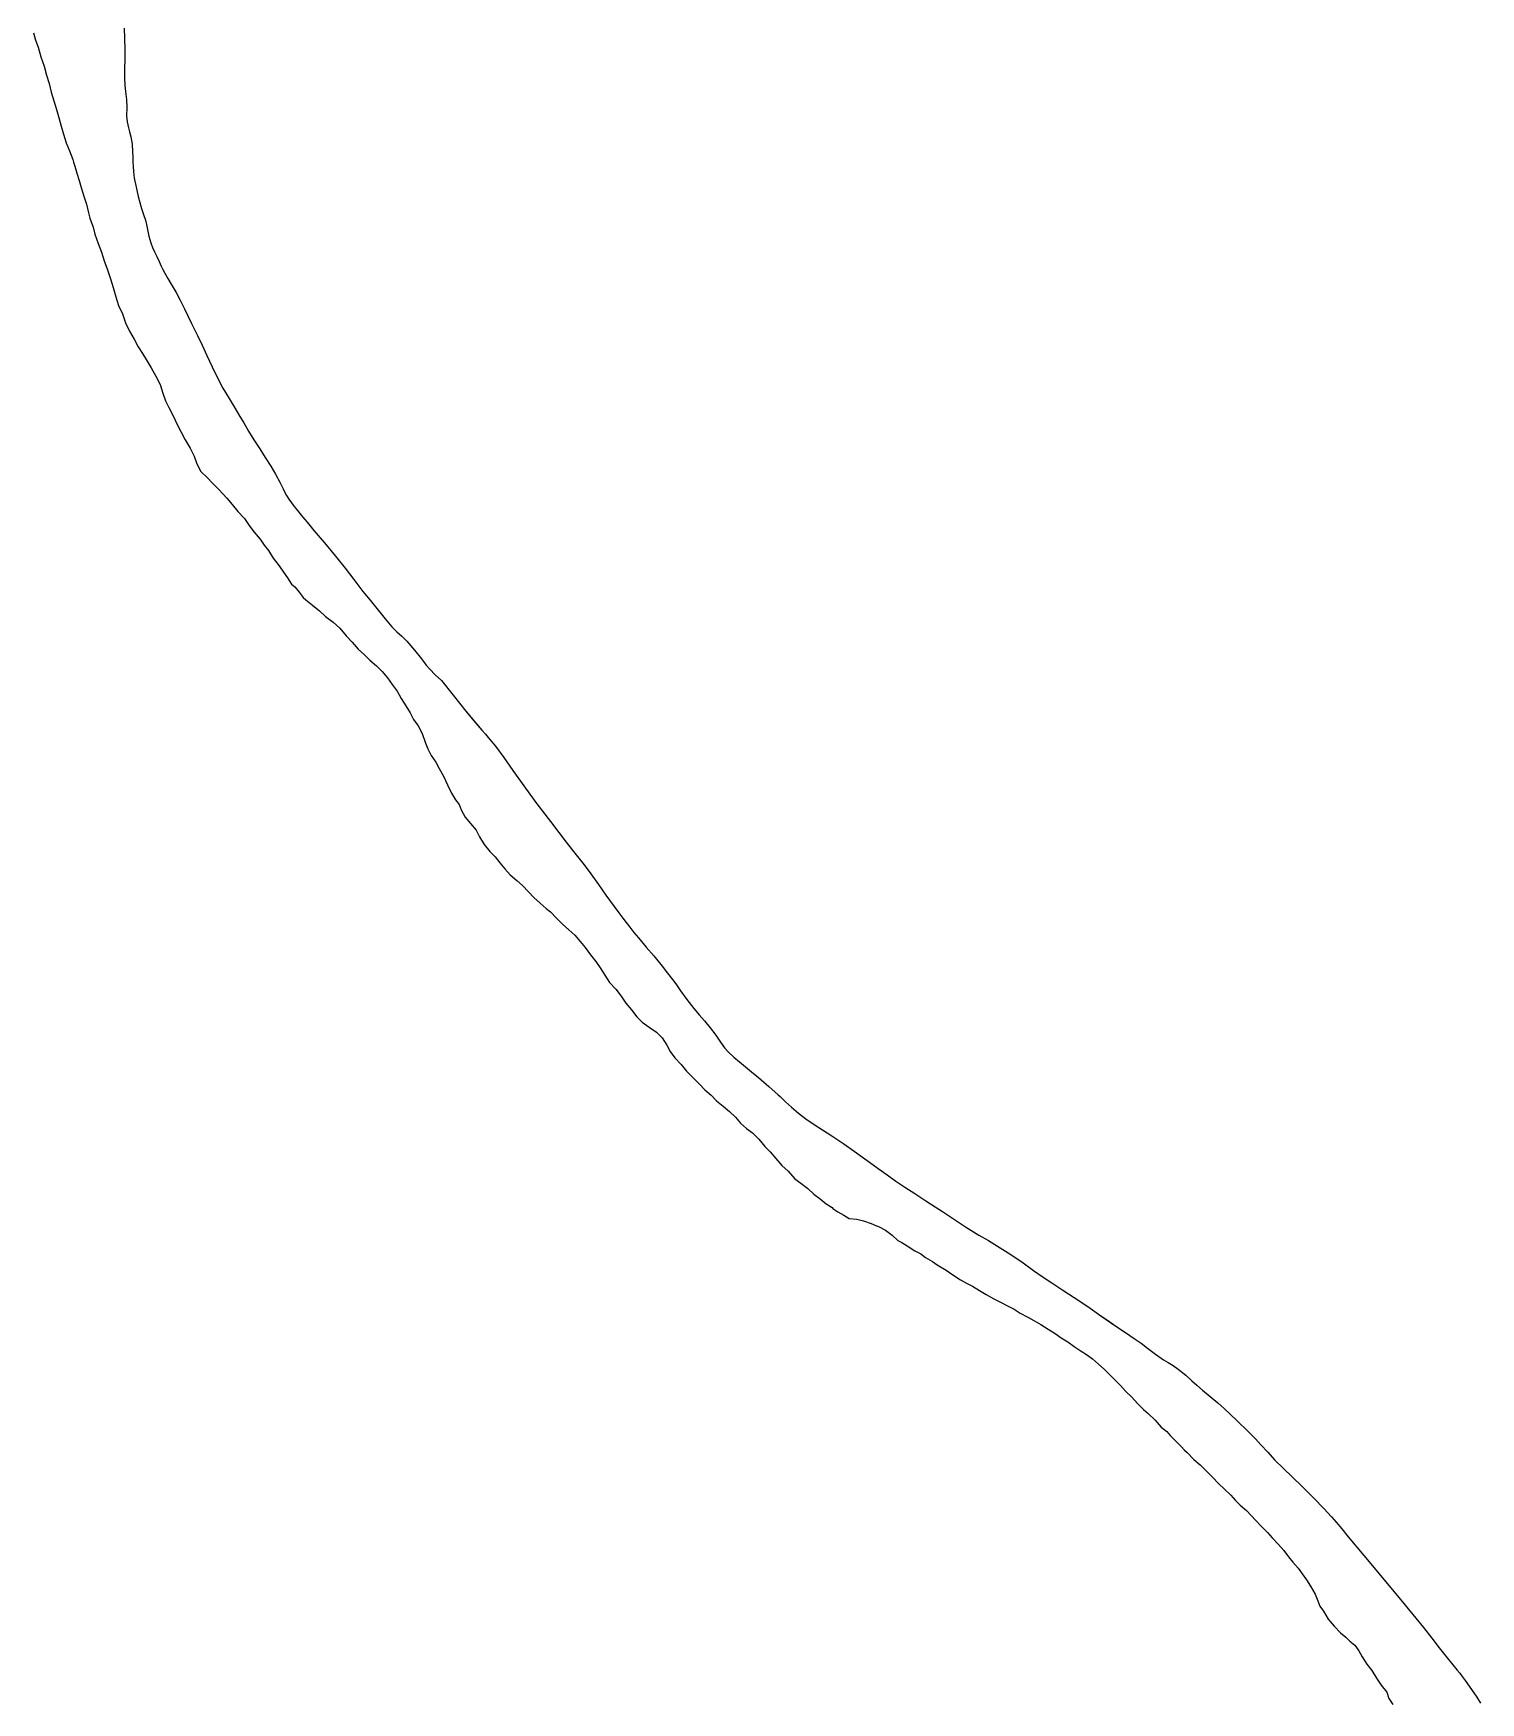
# Model space of a CAD drawing. Header units: inches. Extents: x 11258954 to 11313122, y 3645444 to 3695200.
# Drawn here: x 11283826 to 11285951, y 3689300 to 3691751 of the extents above; entities that cross this region are included whole.
import ezdxf

# ---------------------------------------------------------------- set-up
doc = ezdxf.new("R2010")
doc.units = ezdxf.units.IN
doc.header["$MEASUREMENT"] = 0
for name, color, linetype in [('SchoolBoardDistrict', 253, 'Continuous'), ('SchoolZone_Elementary', 251, 'Continuous'), ('SchoolZone_High', 63, 'Continuous'), ('SchoolZone_Middle', 154, 'Continuous')]:
    doc.layers.add(name, color=color, linetype=linetype)

msp = doc.modelspace()

# ---------------------------------------------------------------- linework, layer by layer
at = {"layer": 'SchoolBoardDistrict'}
msp.add_lwpolyline([(11283959.125, 3691759.1875), (11283959.625, 3691743.625), (11283960.125, 3691728.875), (11283960.25, 3691713.375), (11283959.875, 3691699.3125), (11283959.625, 3691685.875), (11283960.125, 3691675), (11283961.375, 3691665.8125), (11283962.625, 3691654.5), (11283963.125, 3691643), (11283963, 3691638.75), (11283962.875, 3691634.5625), (11283962.875, 3691630.1875), (11283963.75, 3691621.25), (11283965.5, 3691612.75), (11283967.25, 3691606.8125), (11283969.25, 3691599.3125), (11283970.875, 3691588.625), (11283971.75, 3691577.4375), (11283971.875, 3691570.0625), (11283972, 3691563), (11283972.25, 3691555.4375), (11283972.875, 3691549.1875), (11283973.5, 3691543.375), (11283974.125, 3691539), (11283975, 3691534.1875), (11283976.375, 3691527.8125), (11283977.875, 3691521), (11283980, 3691511.75), (11283982.125, 3691503.1875), (11283984.75, 3691494.25), (11283987.625, 3691485.5), (11283990.5, 3691477.1875), (11283992.25, 3691470.8125), (11283993.625, 3691463.375), (11283995.625, 3691453.5625), (11283998.25, 3691443.625), (11284000.75, 3691436.8125), (11284003.75, 3691430.4375), (11284007.125, 3691423.625), (11284010.625, 3691416.3125), (11284013.75, 3691409.4375), (11284015.875, 3691404.625), (11284018.75, 3691399.1875), (11284023.5, 3691391.5), (11284028.5, 3691383.25), (11284035.5, 3691370.875), (11284041.5, 3691359.375), (11284047.625, 3691346.875), (11284053.125, 3691335.75), (11284058.375, 3691325.25), (11284062.125, 3691317.6875), (11284067, 3691307.625), (11284073.625, 3691293.5625), (11284080.625, 3691278.5), (11284088.375, 3691261.8125), (11284095.75, 3691246.4375), (11284104.25, 3691230.5), (11284113.375, 3691214.9375), (11284122.25, 3691200.25), (11284129.125, 3691188.875), (11284134.75, 3691179.375), (11284142, 3691167.125), (11284149.875, 3691154.3125), (11284158.375, 3691141.125), (11284166.375, 3691128.6875), (11284174.5, 3691115.6875), (11284181.25, 3691104), (11284187.625, 3691092.5), (11284192.5, 3691082.6875), (11284194.75, 3691078.125), (11284197.625, 3691072.8125), (11284200.875, 3691067.5), (11284204.875, 3691061.8125), (11284209.125, 3691056.5), (11284213.875, 3691050.75), (11284219.375, 3691043.875), (11284224.5, 3691037.5625), (11284227.8975, 3691033.286), (11284238, 3691021.25), (11284253.375, 3691003.125), (11284269.625, 3690983.5625), (11284283.625, 3690965.75), (11284296.25, 3690949.1875), (11284309.875, 3690931.75), (11284320.375, 3690918.9375), (11284330.375, 3690906.8125), (11284338.625, 3690896.375), (11284342.5, 3690891.3125), (11284347.25, 3690885.5625), (11284352.375, 3690879.75), (11284359.625, 3690872.5625), (11284366.75, 3690865.875), (11284374.25, 3690858.5625), (11284385.5, 3690845.6875), (11284395.625, 3690832.875), (11284402.625, 3690823.375), (11284407.875, 3690817.375), (11284416, 3690809.5), (11284425.375, 3690800.75), (11284442.125, 3690779.625), (11284461.125, 3690756.0625), (11284472.875, 3690741.9375), (11284484.625, 3690727.8125), (11284489.625, 3690722), (11284493.75, 3690717.125), (11284496.375, 3690714.375), (11284504.5, 3690704.75), (11284516.75, 3690687.8125), (11284530, 3690669), (11284548.5, 3690642.8125), (11284565.375, 3690619.6875), (11284585, 3690593.8125), (11284597.25, 3690577.8125), (11284608.25, 3690563.625), (11284617, 3690552.4375), (11284624.875, 3690542.5625), (11284634.5, 3690530.125), (11284644.375, 3690517.0625), (11284655.75, 3690501.25), (11284666.5, 3690485.875), (11284678.75, 3690468.875), (11284685.375, 3690459.9375), (11284691.375, 3690452), (11284696.375, 3690445.4375), (11284701.5, 3690438.9375), (11284707.75, 3690431.0625), (11284714.375, 3690423.0625), (11284725.75, 3690409.5625), (11284736.75, 3690396.5625), (11284749.125, 3690381.4375), (11284757.25, 3690371.1875), (11284764.375, 3690362.0625), (11284769.375, 3690355.25), (11284776.25, 3690345.4375), (11284785.625, 3690332.3125), (11284795.75, 3690319.25), (11284803.5, 3690310.125), (11284811.125, 3690301.375), (11284819.5, 3690291.0625), (11284827.875, 3690279.875), (11284835, 3690269.8125), (11284840.75, 3690261.6875), (11284846.625, 3690255.25), (11284854.375, 3690248), (11284862.75, 3690240.875), (11284871.75, 3690233.5625), (11284880.5, 3690226.4375), (11284890.5, 3690218.125), (11284906, 3690204.5625), (11284919.5, 3690192.4375), (11284922.2485, 3690189.861), (11284930.5, 3690182.125), (11284938.875, 3690174.5), (11284949.25, 3690165.75), (11284960.125, 3690157.3125), (11284972.25, 3690148.9375), (11284984.5, 3690141.125), (11284998.5, 3690132.125), (11285016, 3690120.25), (11285031.25, 3690109.625), (11285043.25, 3690100.9375), (11285053.5, 3690093.4375), (11285066.375, 3690084.125), (11285079.5, 3690074.75), (11285092.375, 3690065.6875), (11285105.25, 3690057.0625), (11285120, 3690047.3125), (11285136.125, 3690037), (11285150.25, 3690027.9375), (11285161, 3690020.9375), (11285175.625, 3690011.25), (11285194.625, 3689998.8125), (11285214.25, 3689986.5625), (11285228.125, 3689978.3125), (11285241.625, 3689970.25), (11285257, 3689960.5625), (11285277.125, 3689947), (11285294.5, 3689934.6875), (11285308.625, 3689924.75), (11285321.5, 3689916.125), (11285337.5, 3689905.75), (11285354, 3689895), (11285374.125, 3689881.375), (11285393.375, 3689867.9375), (11285404.375, 3689860.375), (11285415.375, 3689852.8125), (11285429.625, 3689843.3125), (11285442.25, 3689834.8125), (11285452.375, 3689827.5625), (11285461.875, 3689820.25), (11285473.5, 3689811.5), (11285485.375, 3689803.375), (11285492.25, 3689799.125), (11285499.25, 3689794.8125), (11285507, 3689789.375), (11285517.875, 3689780.625), (11285527, 3689772.5), (11285534, 3689766.1875), (11285542.625, 3689758.8125), (11285553.75, 3689749.5625), (11285565, 3689740), (11285574.125, 3689731.75), (11285583, 3689723.5), (11285592.75, 3689714), (11285599.474, 3689707.589), (11285603.5, 3689703.75), (11285613, 3689694.5625), (11285620.375, 3689687.1875), (11285628.375, 3689678.5), (11285638.25, 3689667.5625), (11285648.5, 3689656.4375), (11285661.375, 3689643.5), (11285674.375, 3689631.3125), (11285689.125, 3689617.0625), (11285706.125, 3689600), (11285720.75, 3689584.8125), (11285731.875, 3689572.8125), (11285738.625, 3689565), (11285747, 3689554.8125), (11285756.25, 3689543.4375), (11285779.5, 3689516.125), (11285804.625, 3689486.1875), (11285833.5, 3689451.0625), (11285851.375, 3689429.0625), (11285866.875, 3689410), (11285879.25, 3689394.3125), (11285890.25, 3689380.3125), (11285903.625, 3689363.375), (11285916.625, 3689347.3125), (11285920.25, 3689342.875), (11285924, 3689338.1875), (11285928.25, 3689332.5), (11285937.5, 3689319.25), (11285945.125, 3689307.75), (11285950.875, 3689299.125)], dxfattribs=at)
at = {"layer": 'SchoolZone_Elementary'}
msp.add_polyline3d([(11283826, 3691752.25, 0), (11283829, 3691741.5, 0), (11283833, 3691731, 0), (11283837, 3691716.75, 0), (11283842, 3691703.25, 0), (11283845, 3691690.25, 0), (11283849, 3691677.75, 0), (11283852, 3691665.25, 0), (11283856, 3691652.5, 0), (11283860, 3691639.5, 0), (11283864, 3691626, 0), (11283867, 3691615, 0), (11283870, 3691603.5, 0), (11283874, 3691590.5, 0), (11283879, 3691579, 0), (11283884, 3691566, 0), (11283885.125, 3691562.375, 0), (11283887, 3691556.25, 0), (11283890, 3691546.25, 0), (11283893, 3691535.25, 0), (11283896, 3691525.25, 0), (11283900, 3691512.5, 0), (11283904, 3691500.75, 0), (11283907, 3691488, 0), (11283909, 3691480, 0), (11283914, 3691467, 0), (11283916, 3691456.25, 0), (11283921, 3691442.75, 0), (11283926, 3691430, 0), (11283930, 3691417.5, 0), (11283935, 3691404, 0), (11283939, 3691391, 0), (11283943, 3691378.25, 0), (11283947, 3691364.25, 0), (11283951, 3691351.5, 0), (11283957, 3691339.5, 0), (11283961, 3691326.5, 0), (11283967, 3691314.25, 0), (11283974, 3691302.25, 0), (11283980, 3691291.25, 0), (11283986, 3691281, 0), (11283993, 3691270, 0), (11283999, 3691260.25, 0), (11284006, 3691248, 0), (11284012, 3691235.75, 0), (11284016, 3691222.75, 0), (11284020, 3691211.75, 0), (11284025, 3691201.75, 0), (11284031, 3691189.75, 0), (11284037, 3691177, 0), (11284043, 3691165.75, 0), (11284049, 3691154.25, 0), (11284056, 3691142, 0), (11284062, 3691130.25, 0), (11284066, 3691119, 0), (11284072, 3691108, 0), (11284081, 3691099, 0), (11284089, 3691091, 0), (11284098, 3691082, 0), (11284104, 3691075, 0), (11284110, 3691069, 0), (11284118, 3691059.25, 0), (11284126, 3691049, 0), (11284136, 3691039, 0), (11284144, 3691027, 0), (11284150, 3691019, 0), (11284159, 3691008.5, 0), (11284165, 3690999.75, 0), (11284171, 3690991.75, 0), (11284178, 3690980.5, 0), (11284187, 3690969.25, 0), (11284193, 3690960.25, 0), (11284199, 3690951.75, 0), (11284205, 3690942.25, 0), (11284210, 3690938.75, 0), (11284216, 3690930.75, 0), (11284222, 3690922.75, 0), (11284226, 3690919.5, 0), (11284236, 3690911.5, 0), (11284246, 3690903.25, 0), (11284255, 3690895, 0), (11284266, 3690886.75, 0), (11284276, 3690878, 0), (11284285, 3690866.5, 0), (11284294, 3690857.25, 0), (11284303, 3690847, 0), (11284312, 3690838.5, 0), (11284320, 3690831, 0), (11284330, 3690822.75, 0), (11284338, 3690814, 0), (11284346, 3690804.75, 0), (11284353, 3690795, 0), (11284360, 3690785.25, 0), (11284366, 3690774.75, 0), (11284373, 3690763.75, 0), (11284379, 3690753.5, 0), (11284384, 3690743.5, 0), (11284391, 3690734.25, 0), (11284397, 3690723, 0), (11284401, 3690710.5, 0), (11284405, 3690700.75, 0), (11284410, 3690690.75, 0), (11284417, 3690681.25, 0), (11284422, 3690671.75, 0), (11284428, 3690660.5, 0), (11284434, 3690647.5, 0), (11284440, 3690635.5, 0), (11284446, 3690625.5, 0), (11284451, 3690618.75, 0), (11284454, 3690611, 0), (11284460, 3690600.25, 0), (11284468, 3690590.75, 0), (11284476, 3690581.25, 0), (11284481, 3690571.25, 0), (11284488, 3690560, 0), (11284496, 3690550, 0), (11284504, 3690542, 0), (11284511, 3690533.25, 0), (11284518, 3690524.5, 0), (11284526, 3690515.5, 0), (11284536, 3690507.25, 0), (11284544, 3690500, 0), (11284553, 3690490.75, 0), (11284561, 3690482.25, 0), (11284570, 3690474, 0), (11284579, 3690466, 0), (11284585, 3690461, 0), (11284594, 3690451.75, 0), (11284603, 3690443.25, 0), (11284612, 3690435, 0), (11284621, 3690426.75, 0), (11284629, 3690417.75, 0), (11284636, 3690408.75, 0), (11284644, 3690398, 0), (11284652, 3690388.25, 0), (11284658, 3690379, 0), (11284665, 3690368.25, 0), (11284672, 3690357.5, 0), (11284681, 3690347.5, 0), (11284689, 3690337.25, 0), (11284696, 3690327.25, 0), (11284704, 3690317.25, 0), (11284712, 3690307, 0), (11284720, 3690299, 0), (11284730, 3690291.75, 0), (11284741, 3690284.5, 0), (11284749, 3690276.25, 0), (11284756, 3690265.25, 0), (11284761, 3690256, 0), (11284768, 3690247, 0), (11284777, 3690237, 0), (11284785, 3690227.25, 0), (11284794, 3690217.75, 0), (11284804, 3690208, 0), (11284812, 3690200, 0), (11284821, 3690192, 0), (11284829, 3690183.75, 0), (11284839, 3690176, 0), (11284848, 3690167.75, 0), (11284857, 3690159.5, 0), (11284864, 3690151, 0), (11284873, 3690143.25, 0), (11284882, 3690136.5, 0), (11284891, 3690127.25, 0), (11284900, 3690116.75, 0), (11284908, 3690108.75, 0), (11284916, 3690099, 0), (11284925, 3690088.5, 0), (11284934, 3690080.25, 0), (11284944, 3690069.25, 0), (11284953, 3690062.5, 0), (11284963, 3690055, 0), (11284972, 3690046.75, 0), (11284981, 3690039.5, 0), (11284990, 3690032.5, 0), (11284999, 3690026.75, 0), (11285000, 3690025.75, 0), (11285007, 3690020.75, 0), (11285016, 3690015.5, 0), (11285024, 3690011, 0), (11285035, 3690009.75, 0), (11285045, 3690007.25, 0), (11285056, 3690003.25, 0), (11285064, 3690000, 0), (11285067, 3689999, 0), (11285077, 3689993.75, 0), (11285087, 3689986.5, 0), (11285095, 3689978.5, 0), (11285101, 3689975.5, 0), (11285109, 3689970.5, 0), (11285120, 3689963.5, 0), (11285129, 3689959, 0), (11285136, 3689953.5, 0), (11285146, 3689947.75, 0), (11285153, 3689942.75, 0), (11285166, 3689934.75, 0), (11285176, 3689928.25, 0), (11285187, 3689920.75, 0), (11285196, 3689916, 0), (11285205, 3689911.25, 0), (11285215, 3689905.25, 0), (11285225, 3689899.25, 0), (11285236, 3689892.75, 0), (11285246, 3689888, 0), (11285256, 3689882.75, 0), (11285266, 3689877.5, 0), (11285275, 3689871.75, 0), (11285286, 3689866, 0), (11285295, 3689861, 0), (11285305, 3689855.25, 0), (11285316, 3689848.5, 0), (11285326, 3689841.75, 0), (11285335, 3689835.75, 0), (11285345, 3689829.5, 0), (11285354, 3689823, 0), (11285363, 3689817, 0), (11285372, 3689811.25, 0), (11285381, 3689804.75, 0), (11285390, 3689797, 0), (11285398, 3689789.75, 0), (11285406, 3689781.5, 0), (11285414, 3689773.75, 0), (11285422, 3689765.5, 0), (11285430, 3689756.75, 0), (11285439, 3689748.25, 0), (11285447, 3689739, 0), (11285456, 3689730.25, 0), (11285463, 3689724.25, 0), (11285473, 3689714.5, 0), (11285482, 3689704.5, 0), (11285490, 3689698, 0), (11285495, 3689692, 0), (11285511, 3689675.75, 0), (11285516, 3689670.5, 0), (11285520, 3689667, 0), (11285530, 3689656.75, 0), (11285539, 3689649, 0), (11285548, 3689640, 0), (11285557, 3689631, 0), (11285566, 3689621.75, 0), (11285575, 3689613.25, 0), (11285584, 3689604.25, 0), (11285591, 3689596.75, 0), (11285598, 3689589.75, 0), (11285607, 3689582, 0), (11285614, 3689574.5, 0), (11285621, 3689567.5, 0), (11285628, 3689559.5, 0), (11285638, 3689549.75, 0), (11285645, 3689541.75, 0), (11285654, 3689532, 0), (11285662, 3689523.25, 0), (11285669, 3689514, 0), (11285675, 3689506, 0), (11285683, 3689497.25, 0), (11285689, 3689489, 0), (11285695, 3689480.25, 0), (11285701, 3689471, 0), (11285708, 3689459.25, 0), (11285712, 3689449.5, 0), (11285715, 3689441.5, 0), (11285720, 3689434.25, 0), (11285727, 3689422.5, 0), (11285736, 3689412.25, 0), (11285745, 3689402.25, 0), (11285753, 3689395.75, 0), (11285759, 3689390, 0), (11285766, 3689384.25, 0), (11285772, 3689375.75, 0), (11285777, 3689367.25, 0), (11285784, 3689356.5, 0), (11285791, 3689347, 0), (11285798, 3689335.75, 0), (11285805, 3689325.5, 0), (11285813, 3689315, 0), (11285816, 3689306, 0), (11285822, 3689297.25, 0)], dxfattribs=at)
at = {"layer": 'SchoolZone_High'}
msp.add_polyline3d([(11283959.125, 3691759.1875, 0), (11283959.625, 3691743.625, 0), (11283960.125, 3691728.875, 0), (11283960.25, 3691713.375, 0), (11283959.875, 3691699.3125, 0), (11283959.625, 3691685.875, 0), (11283960.125, 3691675, 0), (11283961.375, 3691665.8125, 0), (11283962.625, 3691654.5, 0), (11283963.125, 3691643, 0), (11283963, 3691638.75, 0), (11283962.875, 3691634.5625, 0), (11283962.875, 3691630.1875, 0), (11283963.75, 3691621.25, 0), (11283965.5, 3691612.75, 0), (11283967.25, 3691606.8125, 0), (11283969.25, 3691599.3125, 0), (11283970.875, 3691588.625, 0), (11283971.75, 3691577.4375, 0), (11283971.875, 3691570.0625, 0), (11283972, 3691563, 0), (11283972.25, 3691555.4375, 0), (11283972.875, 3691549.1875, 0), (11283973.5, 3691543.375, 0), (11283974.125, 3691539, 0), (11283975, 3691534.1875, 0), (11283976.375, 3691527.8125, 0), (11283977.875, 3691521, 0), (11283980, 3691511.75, 0), (11283982.125, 3691503.1875, 0), (11283984.75, 3691494.25, 0), (11283987.625, 3691485.5, 0), (11283990.5, 3691477.1875, 0), (11283992.25, 3691470.8125, 0), (11283993.625, 3691463.375, 0), (11283995.625, 3691453.5625, 0), (11283998.25, 3691443.625, 0), (11284000.75, 3691436.8125, 0), (11284003.75, 3691430.4375, 0), (11284007.125, 3691423.625, 0), (11284010.625, 3691416.3125, 0), (11284013.75, 3691409.4375, 0), (11284015.875, 3691404.625, 0), (11284018.75, 3691399.1875, 0), (11284023.5, 3691391.5, 0), (11284028.5, 3691383.25, 0), (11284035.5, 3691370.875, 0), (11284041.5, 3691359.375, 0), (11284047.625, 3691346.875, 0), (11284053.125, 3691335.75, 0), (11284058.375, 3691325.25, 0), (11284062.125, 3691317.6875, 0), (11284067, 3691307.625, 0), (11284073.625, 3691293.5625, 0), (11284080.625, 3691278.5, 0), (11284088.375, 3691261.8125, 0), (11284095.75, 3691246.4375, 0), (11284104.25, 3691230.5, 0), (11284113.375, 3691214.9375, 0), (11284122.25, 3691200.25, 0), (11284129.125, 3691188.875, 0), (11284134.75, 3691179.375, 0), (11284142, 3691167.125, 0), (11284149.875, 3691154.3125, 0), (11284158.375, 3691141.125, 0), (11284166.375, 3691128.6875, 0), (11284174.5, 3691115.6875, 0), (11284181.25, 3691104, 0), (11284187.625, 3691092.5, 0), (11284192.5, 3691082.6875, 0), (11284194.75, 3691078.125, 0), (11284197.625, 3691072.8125, 0), (11284200.875, 3691067.5, 0), (11284204.875, 3691061.8125, 0), (11284209.125, 3691056.5, 0), (11284213.875, 3691050.75, 0), (11284219.375, 3691043.875, 0), (11284224.5, 3691037.5625, 0), (11284227.8975, 3691033.286, 0), (11284238, 3691021.25, 0), (11284253.375, 3691003.125, 0), (11284269.625, 3690983.5625, 0), (11284283.625, 3690965.75, 0), (11284296.25, 3690949.1875, 0), (11284309.875, 3690931.75, 0), (11284320.375, 3690918.9375, 0), (11284330.375, 3690906.8125, 0), (11284338.625, 3690896.375, 0), (11284342.5, 3690891.3125, 0), (11284347.25, 3690885.5625, 0), (11284352.375, 3690879.75, 0), (11284359.625, 3690872.5625, 0), (11284366.75, 3690865.875, 0), (11284374.25, 3690858.5625, 0), (11284385.5, 3690845.6875, 0), (11284395.625, 3690832.875, 0), (11284402.625, 3690823.375, 0), (11284407.875, 3690817.375, 0), (11284416, 3690809.5, 0), (11284425.375, 3690800.75, 0), (11284442.125, 3690779.625, 0), (11284461.125, 3690756.0625, 0), (11284484.625, 3690727.8125, 0), (11284489.625, 3690722, 0), (11284493.75, 3690717.125, 0), (11284496.375, 3690714.375, 0), (11284504.5, 3690704.75, 0), (11284516.75, 3690687.8125, 0), (11284530, 3690669, 0), (11284548.5, 3690642.8125, 0), (11284565.375, 3690619.6875, 0), (11284585, 3690593.8125, 0), (11284597.25, 3690577.8125, 0), (11284608.25, 3690563.625, 0), (11284617, 3690552.4375, 0), (11284624.875, 3690542.5625, 0), (11284634.5, 3690530.125, 0), (11284644.375, 3690517.0625, 0), (11284655.75, 3690501.25, 0), (11284666.5, 3690485.875, 0), (11284678.75, 3690468.875, 0), (11284685.375, 3690459.9375, 0), (11284691.375, 3690452, 0), (11284696.375, 3690445.4375, 0), (11284701.5, 3690438.9375, 0), (11284707.75, 3690431.0625, 0), (11284714.375, 3690423.0625, 0), (11284725.75, 3690409.5625, 0), (11284736.75, 3690396.5625, 0), (11284749.125, 3690381.4375, 0), (11284757.25, 3690371.1875, 0), (11284764.375, 3690362.0625, 0), (11284769.375, 3690355.25, 0), (11284776.25, 3690345.4375, 0), (11284785.625, 3690332.3125, 0), (11284795.75, 3690319.25, 0), (11284803.5, 3690310.125, 0), (11284811.125, 3690301.375, 0), (11284819.5, 3690291.0625, 0), (11284827.875, 3690279.875, 0), (11284835, 3690269.8125, 0), (11284840.75, 3690261.6875, 0), (11284846.625, 3690255.25, 0), (11284854.375, 3690248, 0), (11284862.75, 3690240.875, 0), (11284871.75, 3690233.5625, 0), (11284880.5, 3690226.4375, 0), (11284890.5, 3690218.125, 0), (11284906, 3690204.5625, 0), (11284919.5, 3690192.4375, 0), (11284922.2485, 3690189.8605, 0), (11284930.5, 3690182.125, 0), (11284938.875, 3690174.5, 0), (11284949.25, 3690165.75, 0), (11284960.125, 3690157.3125, 0), (11284972.25, 3690148.9375, 0), (11284984.5, 3690141.125, 0), (11284998.5, 3690132.125, 0), (11285016, 3690120.25, 0), (11285031.25, 3690109.625, 0), (11285043.25, 3690100.9375, 0), (11285053.5, 3690093.4375, 0), (11285066.375, 3690084.125, 0), (11285079.5, 3690074.75, 0), (11285092.375, 3690065.6875, 0), (11285105.25, 3690057.0625, 0), (11285120, 3690047.3125, 0), (11285136.125, 3690037, 0), (11285150.25, 3690027.9375, 0), (11285161, 3690020.9375, 0), (11285175.625, 3690011.25, 0), (11285194.625, 3689998.8125, 0), (11285214.25, 3689986.5625, 0), (11285228.125, 3689978.3125, 0), (11285241.625, 3689970.25, 0), (11285257, 3689960.5625, 0), (11285277.125, 3689947, 0), (11285294.5, 3689934.6875, 0), (11285308.625, 3689924.75, 0), (11285321.5, 3689916.125, 0), (11285337.5, 3689905.75, 0), (11285354, 3689895, 0), (11285374.125, 3689881.375, 0), (11285393.375, 3689867.9375, 0), (11285415.375, 3689852.8125, 0), (11285429.625, 3689843.3125, 0), (11285442.25, 3689834.8125, 0), (11285452.375, 3689827.5625, 0), (11285461.875, 3689820.25, 0), (11285473.5, 3689811.5, 0), (11285485.375, 3689803.375, 0), (11285492.25, 3689799.125, 0), (11285499.25, 3689794.8125, 0), (11285507, 3689789.375, 0), (11285517.875, 3689780.625, 0), (11285527, 3689772.5, 0), (11285534, 3689766.1875, 0), (11285542.625, 3689758.8125, 0), (11285553.75, 3689749.5625, 0), (11285565, 3689740, 0), (11285574.125, 3689731.75, 0), (11285583, 3689723.5, 0), (11285592.75, 3689714, 0), (11285599.474, 3689707.589, 0), (11285603.5, 3689703.75, 0), (11285613, 3689694.5625, 0), (11285620.375, 3689687.1875, 0), (11285628.375, 3689678.5, 0), (11285638.25, 3689667.5625, 0), (11285648.5, 3689656.4375, 0), (11285661.375, 3689643.5, 0), (11285674.375, 3689631.3125, 0), (11285689.125, 3689617.0625, 0), (11285706.125, 3689600, 0), (11285720.75, 3689584.8125, 0), (11285731.875, 3689572.8125, 0), (11285738.625, 3689565, 0), (11285747, 3689554.8125, 0), (11285756.25, 3689543.4375, 0), (11285779.5, 3689516.125, 0), (11285804.625, 3689486.1875, 0), (11285833.5, 3689451.0625, 0), (11285851.375, 3689429.0625, 0), (11285866.875, 3689410, 0), (11285879.25, 3689394.3125, 0), (11285890.25, 3689380.3125, 0), (11285903.625, 3689363.375, 0), (11285916.625, 3689347.3125, 0), (11285920.25, 3689342.875, 0), (11285924, 3689338.1875, 0), (11285928.25, 3689332.5, 0), (11285937.5, 3689319.25, 0), (11285945.125, 3689307.75, 0), (11285950.875, 3689299.125, 0)], dxfattribs=at)
at = {"layer": 'SchoolZone_Middle'}
msp.add_polyline3d([(11283959.125, 3691759.1875, 0), (11283959.625, 3691743.625, 0), (11283960.125, 3691728.875, 0), (11283960.25, 3691713.375, 0), (11283959.875, 3691699.3125, 0), (11283959.625, 3691685.875, 0), (11283960.125, 3691675, 0), (11283961.375, 3691665.8125, 0), (11283962.625, 3691654.5, 0), (11283963.125, 3691643, 0), (11283963, 3691638.75, 0), (11283962.875, 3691634.5625, 0), (11283962.875, 3691630.1875, 0), (11283963.75, 3691621.25, 0), (11283965.5, 3691612.75, 0), (11283967.25, 3691606.8125, 0), (11283969.25, 3691599.3125, 0), (11283970.875, 3691588.625, 0), (11283971.75, 3691577.4375, 0), (11283971.875, 3691570.0625, 0), (11283972, 3691563, 0), (11283972.25, 3691555.4375, 0), (11283972.875, 3691549.1875, 0), (11283973.5, 3691543.375, 0), (11283974.125, 3691539, 0), (11283975, 3691534.1875, 0), (11283976.375, 3691527.8125, 0), (11283977.875, 3691521, 0), (11283980, 3691511.75, 0), (11283982.125, 3691503.1875, 0), (11283984.75, 3691494.25, 0), (11283987.625, 3691485.5, 0), (11283990.5, 3691477.1875, 0), (11283992.25, 3691470.8125, 0), (11283993.625, 3691463.375, 0), (11283995.625, 3691453.5625, 0), (11283998.25, 3691443.625, 0), (11284000.75, 3691436.8125, 0), (11284003.75, 3691430.4375, 0), (11284007.125, 3691423.625, 0), (11284010.625, 3691416.3125, 0), (11284013.75, 3691409.4375, 0), (11284015.875, 3691404.625, 0), (11284018.75, 3691399.1875, 0), (11284023.5, 3691391.5, 0), (11284028.5, 3691383.25, 0), (11284035.5, 3691370.875, 0), (11284041.5, 3691359.375, 0), (11284047.625, 3691346.875, 0), (11284053.125, 3691335.75, 0), (11284058.375, 3691325.25, 0), (11284062.125, 3691317.6875, 0), (11284067, 3691307.625, 0), (11284073.625, 3691293.5625, 0), (11284080.625, 3691278.5, 0), (11284088.375, 3691261.8125, 0), (11284095.75, 3691246.4375, 0), (11284104.25, 3691230.5, 0), (11284113.375, 3691214.9375, 0), (11284122.25, 3691200.25, 0), (11284129.125, 3691188.875, 0), (11284134.75, 3691179.375, 0), (11284142, 3691167.125, 0), (11284149.875, 3691154.3125, 0), (11284158.375, 3691141.125, 0), (11284166.375, 3691128.6875, 0), (11284174.5, 3691115.6875, 0), (11284181.25, 3691104, 0), (11284187.625, 3691092.5, 0), (11284192.5, 3691082.6875, 0), (11284194.75, 3691078.125, 0), (11284197.625, 3691072.8125, 0), (11284200.875, 3691067.5, 0), (11284204.875, 3691061.8125, 0), (11284209.125, 3691056.5, 0), (11284213.875, 3691050.75, 0), (11284219.375, 3691043.875, 0), (11284224.5, 3691037.5625, 0), (11284227.8975, 3691033.286, 0), (11284238, 3691021.25, 0), (11284253.375, 3691003.125, 0), (11284269.625, 3690983.5625, 0), (11284283.625, 3690965.75, 0), (11284296.25, 3690949.1875, 0), (11284309.875, 3690931.75, 0), (11284320.375, 3690918.9375, 0), (11284330.375, 3690906.8125, 0), (11284338.625, 3690896.375, 0), (11284342.5, 3690891.3125, 0), (11284347.25, 3690885.5625, 0), (11284352.375, 3690879.75, 0), (11284359.625, 3690872.5625, 0), (11284366.75, 3690865.875, 0), (11284374.25, 3690858.5625, 0), (11284385.5, 3690845.6875, 0), (11284395.625, 3690832.875, 0), (11284402.625, 3690823.375, 0), (11284407.875, 3690817.375, 0), (11284416, 3690809.5, 0), (11284425.375, 3690800.75, 0), (11284442.125, 3690779.625, 0), (11284461.125, 3690756.0625, 0), (11284484.625, 3690727.8125, 0), (11284489.625, 3690722, 0), (11284493.75, 3690717.125, 0), (11284496.375, 3690714.375, 0), (11284504.5, 3690704.75, 0), (11284516.75, 3690687.8125, 0), (11284530, 3690669, 0), (11284548.5, 3690642.8125, 0), (11284565.375, 3690619.6875, 0), (11284585, 3690593.8125, 0), (11284597.25, 3690577.8125, 0), (11284608.25, 3690563.625, 0), (11284617, 3690552.4375, 0), (11284624.875, 3690542.5625, 0), (11284634.5, 3690530.125, 0), (11284644.375, 3690517.0625, 0), (11284655.75, 3690501.25, 0), (11284666.5, 3690485.875, 0), (11284678.75, 3690468.875, 0), (11284685.375, 3690459.9375, 0), (11284691.375, 3690452, 0), (11284696.375, 3690445.4375, 0), (11284701.5, 3690438.9375, 0), (11284707.75, 3690431.0625, 0), (11284714.375, 3690423.0625, 0), (11284725.75, 3690409.5625, 0), (11284736.75, 3690396.5625, 0), (11284749.125, 3690381.4375, 0), (11284757.25, 3690371.1875, 0), (11284764.375, 3690362.0625, 0), (11284769.375, 3690355.25, 0), (11284776.25, 3690345.4375, 0), (11284785.625, 3690332.3125, 0), (11284795.75, 3690319.25, 0), (11284803.5, 3690310.125, 0), (11284811.125, 3690301.375, 0), (11284819.5, 3690291.0625, 0), (11284827.875, 3690279.875, 0), (11284835, 3690269.8125, 0), (11284840.75, 3690261.6875, 0), (11284846.625, 3690255.25, 0), (11284854.375, 3690248, 0), (11284862.75, 3690240.875, 0), (11284871.75, 3690233.5625, 0), (11284880.5, 3690226.4375, 0), (11284890.5, 3690218.125, 0), (11284906, 3690204.5625, 0), (11284919.5, 3690192.4375, 0), (11284922.2485, 3690189.8605, 0), (11284930.5, 3690182.125, 0), (11284938.875, 3690174.5, 0), (11284949.25, 3690165.75, 0), (11284960.125, 3690157.3125, 0), (11284972.25, 3690148.9375, 0), (11284984.5, 3690141.125, 0), (11284998.5, 3690132.125, 0), (11285016, 3690120.25, 0), (11285031.25, 3690109.625, 0), (11285043.25, 3690100.9375, 0), (11285053.5, 3690093.4375, 0), (11285066.375, 3690084.125, 0), (11285079.5, 3690074.75, 0), (11285092.375, 3690065.6875, 0), (11285105.25, 3690057.0625, 0), (11285120, 3690047.3125, 0), (11285136.125, 3690037, 0), (11285150.25, 3690027.9375, 0), (11285161, 3690020.9375, 0), (11285175.625, 3690011.25, 0), (11285194.625, 3689998.8125, 0), (11285214.25, 3689986.5625, 0), (11285228.125, 3689978.3125, 0), (11285241.625, 3689970.25, 0), (11285257, 3689960.5625, 0), (11285277.125, 3689947, 0), (11285294.5, 3689934.6875, 0), (11285308.625, 3689924.75, 0), (11285321.5, 3689916.125, 0), (11285337.5, 3689905.75, 0), (11285354, 3689895, 0), (11285374.125, 3689881.375, 0), (11285393.375, 3689867.9375, 0), (11285415.375, 3689852.8125, 0), (11285429.625, 3689843.3125, 0), (11285442.25, 3689834.8125, 0), (11285452.375, 3689827.5625, 0), (11285461.875, 3689820.25, 0), (11285473.5, 3689811.5, 0), (11285485.375, 3689803.375, 0), (11285492.25, 3689799.125, 0), (11285499.25, 3689794.8125, 0), (11285507, 3689789.375, 0), (11285517.875, 3689780.625, 0), (11285527, 3689772.5, 0), (11285534, 3689766.1875, 0), (11285542.625, 3689758.8125, 0), (11285553.75, 3689749.5625, 0), (11285565, 3689740, 0), (11285574.125, 3689731.75, 0), (11285583, 3689723.5, 0), (11285592.75, 3689714, 0), (11285599.474, 3689707.589, 0), (11285603.5, 3689703.75, 0), (11285613, 3689694.5625, 0), (11285620.375, 3689687.1875, 0), (11285628.375, 3689678.5, 0), (11285638.25, 3689667.5625, 0), (11285648.5, 3689656.4375, 0), (11285661.375, 3689643.5, 0), (11285674.375, 3689631.3125, 0), (11285689.125, 3689617.0625, 0), (11285706.125, 3689600, 0), (11285720.75, 3689584.8125, 0), (11285731.875, 3689572.8125, 0), (11285738.625, 3689565, 0), (11285747, 3689554.8125, 0), (11285756.25, 3689543.4375, 0), (11285779.5, 3689516.125, 0), (11285804.625, 3689486.1875, 0), (11285833.5, 3689451.0625, 0), (11285851.375, 3689429.0625, 0), (11285866.875, 3689410, 0), (11285879.25, 3689394.3125, 0), (11285890.25, 3689380.3125, 0), (11285903.625, 3689363.375, 0), (11285916.625, 3689347.3125, 0), (11285920.25, 3689342.875, 0), (11285924, 3689338.1875, 0), (11285928.25, 3689332.5, 0), (11285937.5, 3689319.25, 0), (11285945.125, 3689307.75, 0), (11285950.875, 3689299.125, 0)], dxfattribs=at)

doc.saveas('drawing.dxf')
